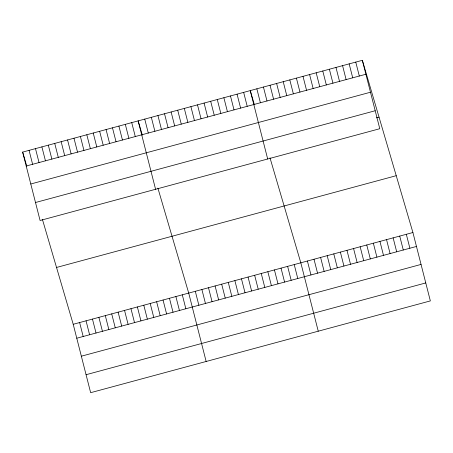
<?xml version="1.0" encoding="UTF-8"?>
<svg xmlns="http://www.w3.org/2000/svg" width="453" height="453" viewBox="0 0 453 453"><rect width="100%" height="100%" fill="white"/><g stroke="black" fill="none" stroke-linecap="round" stroke-linejoin="round"><path stroke-width="0.68" d="M362.349 60.317L379.784 128.714L40.085 220.486L22.65 152.089L362.349 60.317L412.915 232.514L430.35 300.911L90.651 392.683L73.216 324.286L42.395 219.326M26.2 166.024L365.899 74.252M30.781 183.997L370.48 92.225M35.504 202.514L375.203 110.742M376.398 117.854L379.036 117.14M56.529 267.463L396.228 175.69M73.216 324.286L412.915 232.514M76.767 338.221L416.466 246.449M81.347 356.194L421.047 264.422M86.07 374.71L425.769 282.938M254.422 104.807L250.249 90.606L267.683 158.997M269.994 157.837L300.815 262.797L318.249 331.194M142.321 135.096L138.148 120.889L155.583 189.286M157.893 188.12L188.714 293.085L206.149 361.477M22.65 152.089L26.823 166.296M406.324 234.297L409.874 248.227M355.758 62.101L359.308 76.03M399.727 236.075L403.278 250.011M349.161 63.879L352.711 77.814M393.136 237.859L396.686 251.794M342.57 65.662L346.12 79.598M386.539 239.637L390.09 253.572M335.973 67.446L339.524 81.376M379.948 241.421L383.498 255.356M329.376 69.224L332.932 83.159M373.351 243.204L376.902 257.134M322.785 71.008L326.336 84.943M366.754 244.982L370.311 258.918M316.188 72.786L319.744 86.721M360.163 246.766L363.714 260.702M309.597 74.569L313.148 88.505M353.567 248.544L357.123 262.48M303 76.353L306.556 90.283M346.975 250.328L350.526 264.263M296.409 78.131L299.96 92.067M340.379 252.111L343.935 266.041M289.812 79.915L293.368 93.85M333.787 253.89L337.338 267.825M283.221 81.693L286.772 95.628M327.191 255.673L330.741 269.609M276.624 83.477L280.175 97.412M320.599 257.457L324.15 271.387M270.033 85.26L273.584 99.19M314.003 259.235L317.553 273.17M263.436 87.038L266.987 100.974M307.411 261.019L310.962 274.948M256.845 88.822L260.396 102.757M294.224 264.58L297.774 278.516M243.657 92.384L247.208 106.319M287.627 266.364L291.177 280.294M237.061 94.167L240.611 108.097M281.036 268.142L284.586 282.077M230.464 95.945L234.02 109.881M274.439 269.926L277.989 283.861M223.873 97.729L227.423 111.665M267.842 271.704L271.398 285.639M217.276 99.513L220.832 113.443M261.251 273.487L264.801 287.423M210.685 101.291L214.235 115.226M254.654 275.271L258.21 289.201M204.088 103.074L207.644 117.01M248.063 277.049L251.613 290.985M197.497 104.853L201.047 118.788M241.466 278.833L245.022 292.768M190.9 106.636L194.456 120.572M234.875 280.611L238.425 294.546M184.309 108.42L187.859 122.35M228.278 282.395L231.828 296.33M177.712 110.198L181.262 124.133M221.687 284.178L225.237 298.108M171.121 111.982L174.671 125.917M215.09 285.956L218.64 299.892M164.524 113.76L168.074 127.695M208.499 287.74L212.049 301.675M157.933 115.543L161.483 129.479M201.902 289.524L205.452 303.453M151.336 117.327L154.886 131.257M195.311 291.302L198.861 305.237M144.745 119.105L148.295 133.04M182.299 294.818L185.849 308.753M131.732 122.621L135.283 136.557M175.883 296.551L179.433 310.486M125.317 124.354L128.867 138.29M169.467 298.284L173.018 312.219M118.896 126.087L122.452 140.022M163.046 300.016L166.602 313.952M112.48 127.82L116.036 141.755M156.63 301.749L160.181 315.684M106.064 129.558L109.615 143.488M150.215 303.487L153.765 317.417M99.649 131.291L103.199 145.22M143.799 305.22L147.35 319.15M93.233 133.023L96.783 146.959M137.384 306.953L140.934 320.888M86.817 134.756L90.368 148.692M130.968 308.686L134.518 322.621M80.396 136.489L83.952 150.424M124.547 310.418L128.103 324.354M73.981 138.222L77.537 152.157M118.131 312.151L121.681 326.086M67.565 139.954L71.115 153.89M111.715 313.884L115.266 327.819M61.149 141.693L64.7 155.622M105.3 315.622L108.85 329.552M54.734 143.425L58.284 157.355M98.884 317.355L102.435 331.285M48.318 145.158L51.868 159.094M92.469 319.088L96.019 333.023M41.897 146.891L45.453 160.826M86.047 320.82L89.603 334.756M35.481 148.624L39.037 162.559M79.632 322.553L83.182 336.488M29.066 150.356L32.616 164.292"/></g></svg>
